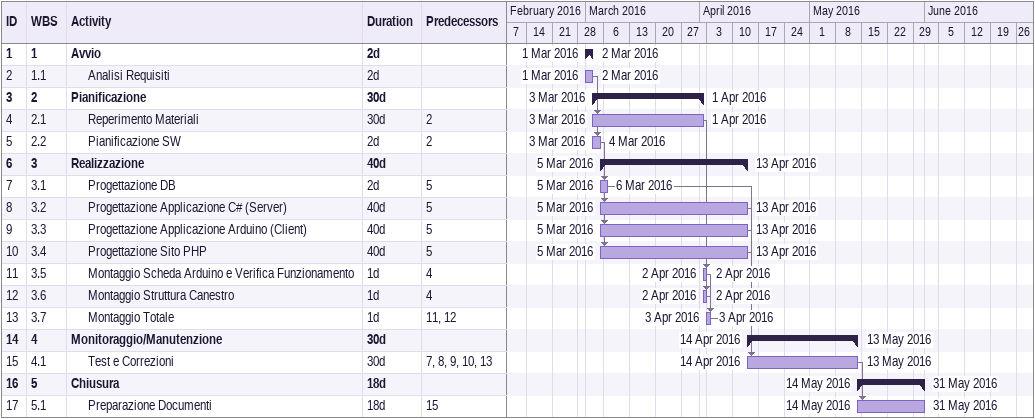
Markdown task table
| ID | WBS | Task | Duration | Start | Finish | Predecessors |
|---|---|---|---|---|---|---|
| 1 | 1 | **Avvio** | 2d | 2016-03-01 | 2016-03-02 |  |
| 2 | 1.1 | Analisi Requisiti | 2d | 2016-03-01 | 2016-03-02 |  |
| 3 | 2 | **Pianificazione** | 30d | 2016-03-03 | 2016-04-01 |  |
| 4 | 2.1 | Reperimento Materiali | 30d | 2016-03-03 | 2016-04-01 | 2 |
| 5 | 2.2 | Pianificazione SW | 2d | 2016-03-03 | 2016-03-04 | 2 |
| 6 | 3 | **Realizzazione** | 40d | 2016-03-05 | 2016-04-13 |  |
| 7 | 3.1 | Progettazione DB | 2d | 2016-03-05 | 2016-03-06 | 5 |
| 8 | 3.2 | Progettazione Applicazione C# (Server) | 40d | 2016-03-05 | 2016-04-13 | 5 |
| 9 | 3.3 | Progettazione Applicazione Arduino (Client) | 40d | 2016-03-05 | 2016-04-13 | 5 |
| 10 | 3.4 | Progettazione Sito PHP | 40d | 2016-03-05 | 2016-04-13 | 5 |
| 11 | 3.5 | Montaggio Scheda Arduino e Verifica Funzionamento | 1d | 2016-04-02 | 2016-04-02 | 4 |
| 12 | 3.6 | Montaggio Struttura Canestro | 1d | 2016-04-02 | 2016-04-02 | 4 |
| 13 | 3.7 | Montaggio Totale | 1d | 2016-04-03 | 2016-04-03 | 11, 12 |
| 14 | 4 | **Monitoraggio/Manutenzione** | 30d | 2016-04-14 | 2016-05-13 |  |
| 15 | 4.1 | Test e Correzioni | 30d | 2016-04-14 | 2016-05-13 | 7, 8, 9, 10, 13 |
| 16 | 5 | **Chiusura** | 18d | 2016-05-14 | 2016-05-31 |  |
| 17 | 5.1 | Preparazione Documenti | 18d | 2016-05-14 | 2016-05-31 | 15 |
